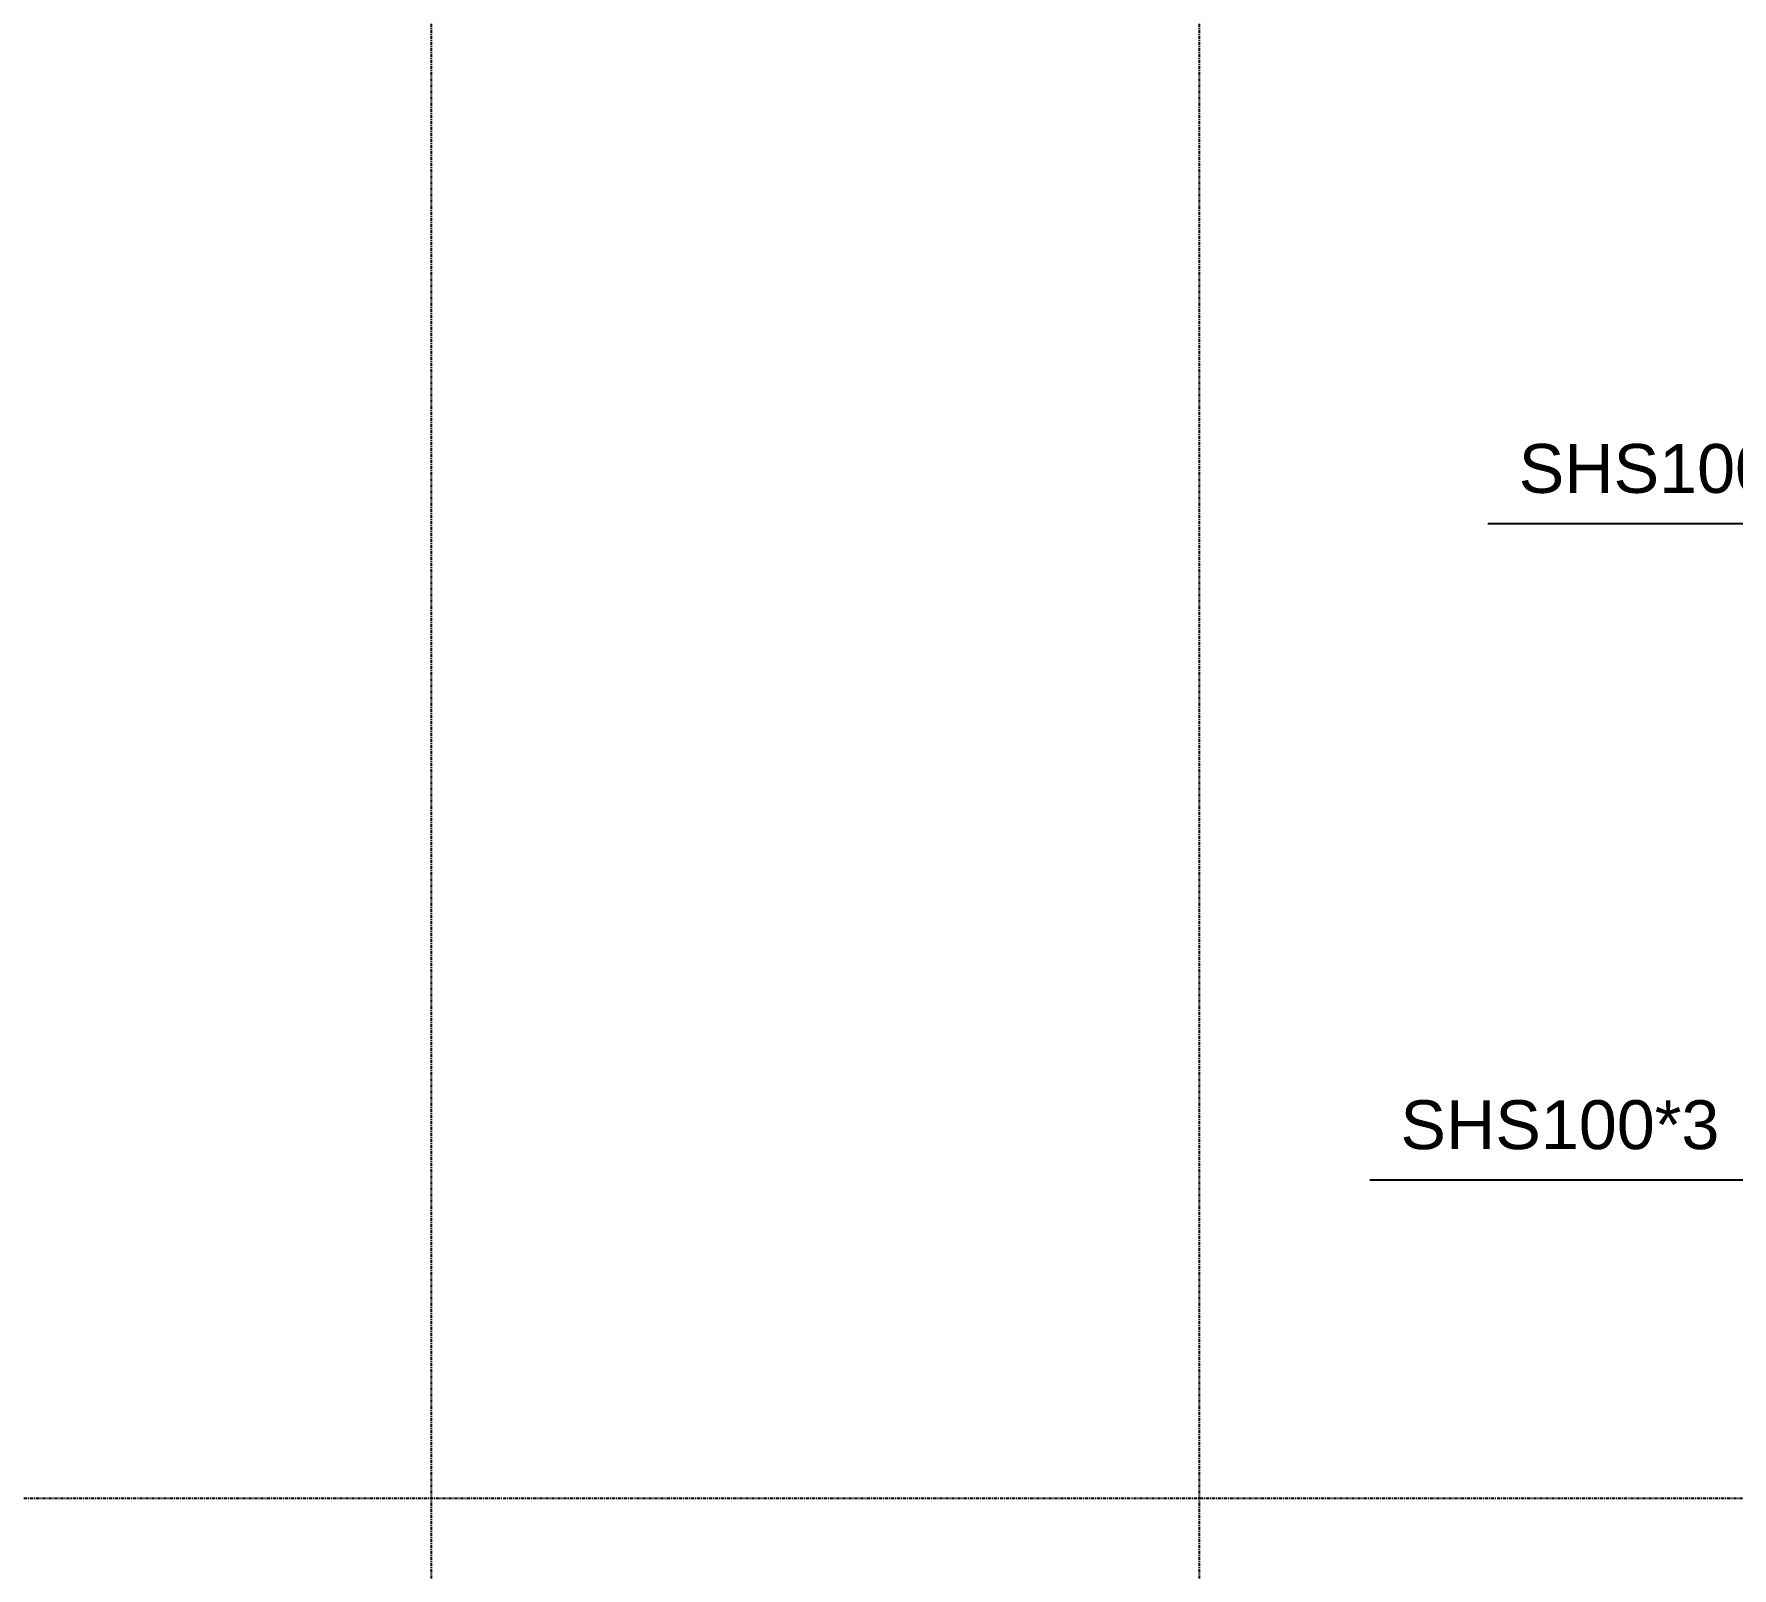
# Model space of a CAD drawing. Header units: millimetres. Extents: x -57554 to 16546, y 2142 to 98430.
# Drawn here: x -46058 to -44400, y 68019 to 69517 of the extents above; entities that cross this region are included whole.
import ezdxf

# ---------------------------------------------------------------- set-up
doc = ezdxf.new("R2010")
doc.units = ezdxf.units.MM
doc.linetypes.add('DXK_LINE_DOT3', pattern=[5.9187, 2.979, -0.9799, 0.9799, -0.9799])
doc.layers.add('S-Z2-A_TEXTUAL_ANNOTATION', color=7, linetype='Continuous')
doc.styles.add('Arial', font='ARIAL.TTF', dxfattribs={"height": 0.2})

msp = doc.modelspace()

# ---------------------------------------------------------------- linework, layer by layer
at = {"color": 1, "linetype": 'DXK_LINE_DOT3'}
for p, q in [((-45669.5, 61587.1), (-45669.5, 74087.1)), ((-44919.5, 61587.1), (-44919.5, 74087.1)), ((-52169.5, 68087.1), (-39169.5, 68087.1))]:
    msp.add_line(p, q, dxfattribs=at)
at = {"layer": 'S-Z2-A_TEXTUAL_ANNOTATION'}
for p, q in [((-44637.9, 69039), (-44044.2, 69039)), ((-44753.4, 68398.1), (-44159.8, 68398.1))]:
    msp.add_line(p, q, dxfattribs=at)

# ---------------------------------------------------------------- wipeouts: each hides what was drawn before it
for points in [[(-44296.7, 69069), (-44296.7, 69119), (-44607.9, 69119), (-44607.9, 69069)], [(-44412.2, 68428.1), (-44412.2, 68478.1), (-44723.4, 68478.1), (-44723.4, 68428.1)]]:
    msp.add_wipeout(points).dxf.layer = 'S-Z2-A_TEXTUAL_ANNOTATION'

# ---------------------------------------------------------------- next in the draw order: texts
at = {"layer": 'S-Z2-A_TEXTUAL_ANNOTATION', "style": 'Arial'}
for p in [(-44607.9, 69069), (-44723.4, 68428.1)]:
    msp.add_text('SHS100*3', height=47.75, dxfattribs=at).set_placement(p)

doc.saveas('drawing.dxf')
